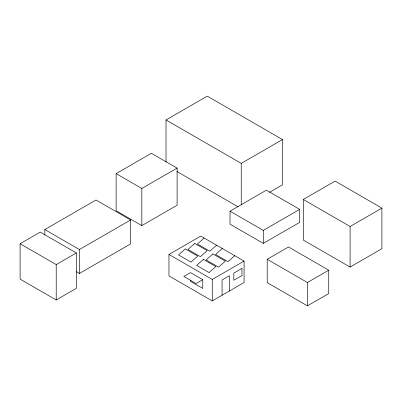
<?xml version="1.0" encoding="UTF-8"?>
<svg xmlns="http://www.w3.org/2000/svg" width="402" height="402" viewBox="0 0 402 402"><rect width="100%" height="100%" fill="white"/><g stroke="black" fill="none" stroke-linecap="round" stroke-linejoin="round"><path stroke-width="0.6" d="M204.181 238.019L197.407 244.024L209.844 251.205L216.618 245.2M222.326 248.496L215.552 254.501L227.984 261.682L234.758 255.677M166.016 162.101L166.016 119.952L207.261 96.138L282.49 139.569L282.49 184.819L269.466 192.337M116.123 173.634L151.388 153.273L177.101 168.116L177.101 205.236L141.836 225.592L116.123 210.748L116.123 173.634L141.836 188.478L177.101 168.116M20.1 243.738L40.24 232.11L76.35 252.958L76.35 288.329L56.21 299.962L20.1 279.114L20.1 243.738L56.21 264.586L76.35 252.958M44.823 235.08L44.823 229.557L95.993 200.01L130.59 219.984L130.59 243.919L79.415 273.46L76.174 271.586M44.823 229.557L79.415 249.531L130.59 219.984M166.016 119.952L241.24 163.383L282.49 139.569M230.014 211.176L266.41 190.161L299.686 209.372L299.686 222.371L263.285 243.381L230.014 224.175L230.014 211.176L263.285 230.386L299.686 209.372M168.961 254.446L200.779 236.08L244.074 261.079L244.074 282.531L212.261 300.902L168.961 275.903L168.961 254.446L212.261 279.445L244.074 261.079M303.289 199.467L335.097 181.101L381.9 208.125L381.9 248.702L350.092 267.069L303.289 240.044L303.289 199.467L350.092 226.487L381.9 208.125M202.764 279.676L196.086 283.531L183.835 276.46L190.513 272.601L202.764 279.676L202.764 288.44L190.513 281.365L190.513 280.114M267.209 259.29L288.53 246.979L328.751 270.204L328.751 293.555L307.429 305.862L267.209 282.641L267.209 259.29L307.429 282.516L328.751 270.204M176.84 171.448L237.994 206.759M350.092 226.487L350.092 267.069M307.429 282.516L307.429 305.862M263.285 230.386L263.285 243.381M241.24 163.383L241.24 204.914M229.462 290.968L229.462 275.702L222.08 279.963L222.08 295.234M212.261 279.445L212.261 300.902M141.836 188.478L141.836 225.592M79.415 249.531L79.415 273.46M56.21 264.586L56.21 299.962M185.292 248.923L178.518 254.928L190.955 262.109L197.729 256.104L185.292 248.923M194.734 243.471L187.965 249.476L200.397 256.657L207.171 250.652L194.734 243.471M203.437 259.401L196.663 265.405L209.1 272.586L215.874 266.581L203.437 259.401M212.879 253.948L206.105 259.953L218.542 267.134L225.316 261.129L212.879 253.948M241.969 268.39L233.838 273.084L233.838 280.259L241.969 275.566L241.969 268.39"/></g></svg>
